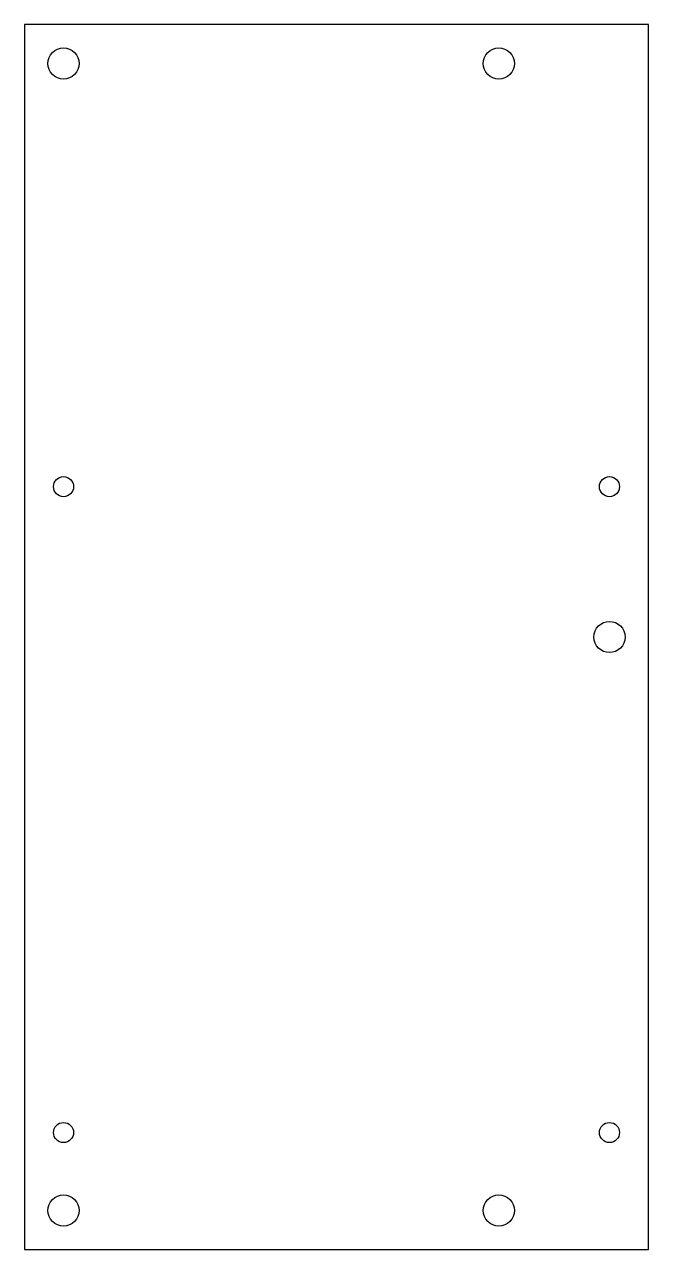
# Model space of a CAD drawing. Header units: millimetres. Extents: x -77 to -21, y -97 to 13.
import ezdxf

# ---------------------------------------------------------------- set-up
doc = ezdxf.new("R2010")
doc.units = ezdxf.units.MM
doc.layers.get('0').update_dxf_attribs({"linetype": 'CONTINUOUS'})

msp = doc.modelspace()

# ---------------------------------------------------------------- linework, layer by layer
msp.add_lwpolyline([(-21.32, -97), (-21.32, 13), (-77.32, 13), (-77.32, -97)], close=True)
for centre, radius in [((-73.82, 9.5), 1.4), ((-34.75, 9.5), 1.4), ((-73.82, -28.5), 0.9), ((-24.82, -28.5), 0.9), ((-24.82, -42), 1.4), ((-73.82, -86.5), 0.9), ((-24.82, -86.5), 0.9), ((-73.82, -93.5), 1.4), ((-34.75, -93.5), 1.4)]:
    msp.add_circle(centre, radius)

doc.saveas('drawing.dxf')
